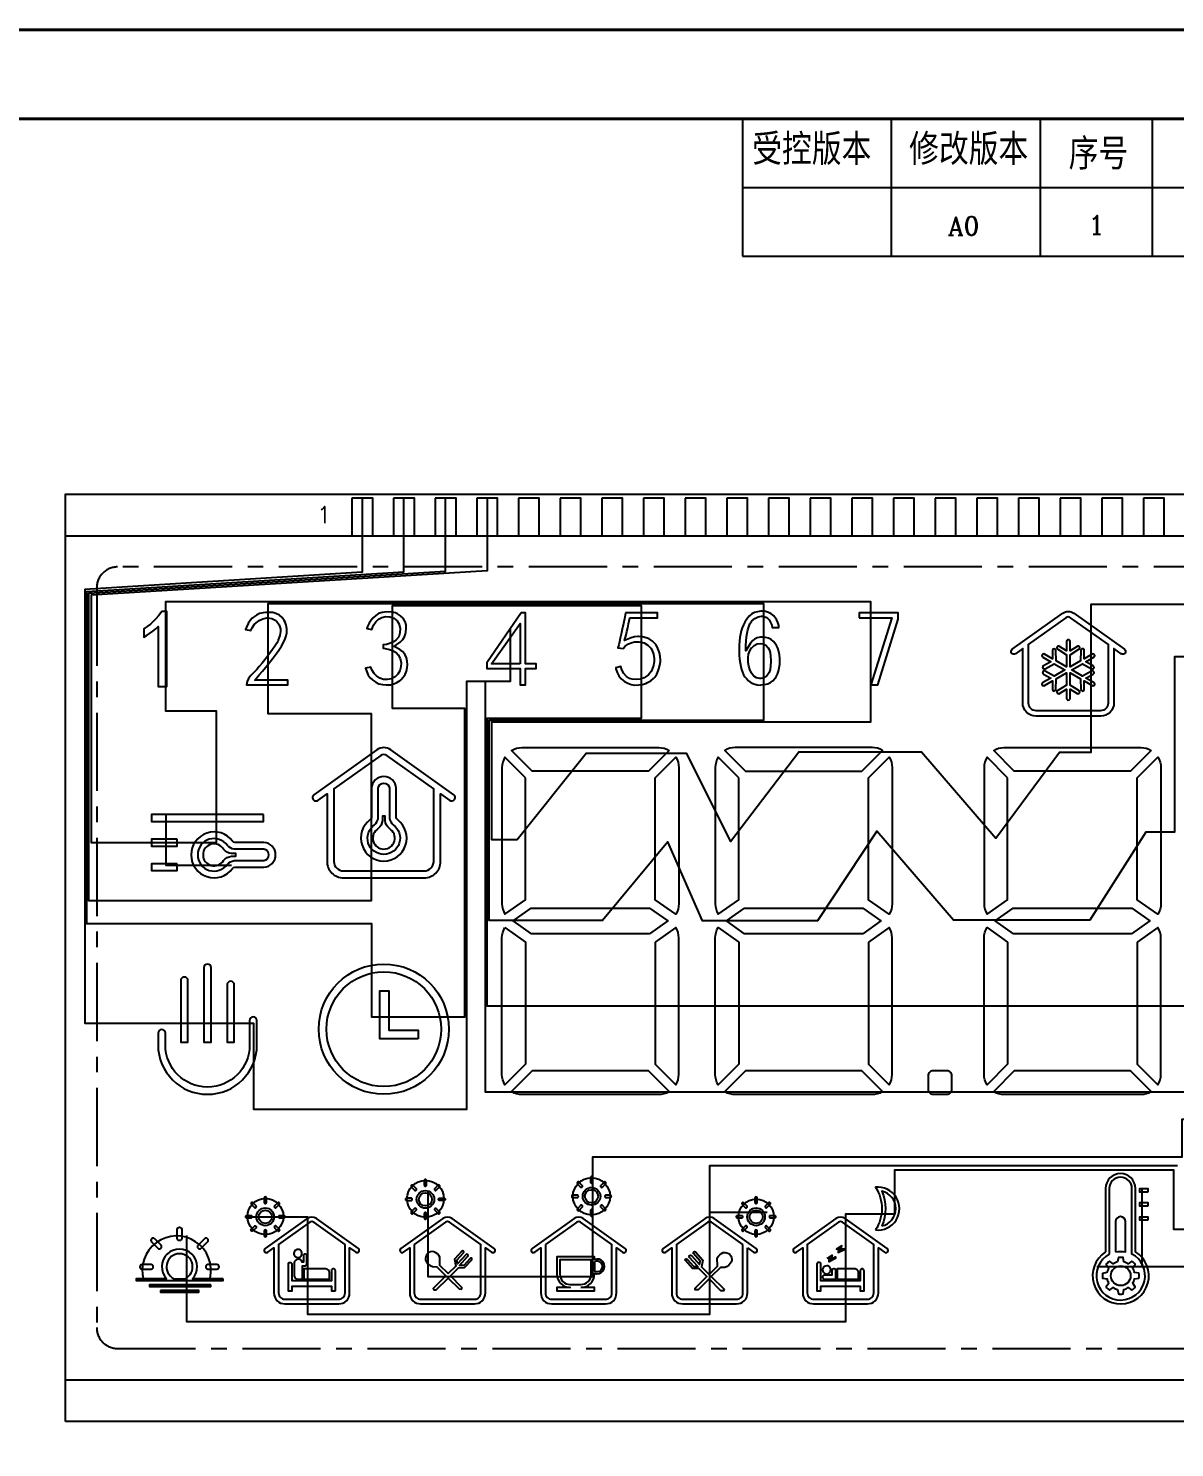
# Model space of a CAD drawing. Header units: millimetres. Extents: x 50 to 800, y 302 to 428.
# Drawn here: x 518.9 to 573.9, y 360 to 428.1 of the extents above; entities that cross this region are included whole.
import ezdxf
from ezdxf.enums import TextEntityAlignment as Align

# ---------------------------------------------------------------- set-up
doc = ezdxf.new("R2010")
doc.units = ezdxf.units.MM
doc.header["$LTSCALE"] = 3
doc.linetypes.add('CENTER', pattern=[2, 1.25, -0.25, 0.25, -0.25])
for name, color, linetype in [('1', 4, 'CONTINUOUS'), ('com', 1, 'CONTINUOUS'), ('DWG', 7, 'CONTINUOUS'), ('title', 7, 'CONTINUOUS')]:
    doc.layers.add(name, color=color, linetype=linetype)
doc.styles.add('ROMANC', font='romanc')
doc.styles.add('ROMANS', font='romans.shx')
doc.styles.add('title', font='arial.ttf', dxfattribs={"width": 0.8, "height": 5})

# ---------------------------------------------------------------- blocks, each defined once
blk = doc.blocks.new('SIGN-C')
at = {"layer": '1', "color": 4, "const_width": 0.238}
blk.add_lwpolyline([(0, 0), (0, 210), (297, 210), (297, 0)], close=True, dxfattribs=at)
at = {"layer": 'title'}
for p, q in [((203.24, 202.86), (203.24, 197.36)), ((215.18, 202.86), (215.18, 197.36)), ((227.11, 202.86), (227.11, 197.36)), ((236.09, 202.86), (236.09, 197.36)), ((203.24, 197.36), (203.24, 191.86)), ((203.24, 197.36), (289.86, 197.36)), ((215.18, 197.36), (215.18, 191.86)), ((227.11, 197.36), (227.11, 191.86)), ((236.09, 197.36), (236.09, 191.86)), ((203.24, 191.86), (289.86, 191.86))]:
    blk.add_line(p, q, dxfattribs=at)
at = {"layer": 'title', "const_width": 0.238}
blk.add_lwpolyline([(7.14, 7.14), (7.14, 202.86), (289.86, 202.86), (289.86, 7.14)], close=True, dxfattribs=at)
at = {"layer": 'title', "style": 'title', "width": 0.8}
for s, p in [('受控版本', (204.03, 199.42)), ('修改版本', (216.61, 199.42)), ('序号', (229.4, 199.05))]:
    blk.add_text(s, height=2.188, dxfattribs=at).set_placement(p)
at = {"layer": 'title', "style": 'ROMANC'}
for s, height, p in [('A0', 1.477, (219.71, 193.55)), ('1', 1.48, (230.99, 193.64))]:
    blk.add_text(s, height=height, dxfattribs=at).set_placement(p)
blk = doc.blocks.new('SPC')
at = {"layer": 'DWG'}
for points in [[(4.579, 38.797), (4.467, 38.653), (4.345, 38.516), (4.215, 38.384), (4.076, 38.258), (3.927, 38.138), (3.769, 38.025), (3.769, 37.628), (3.879, 37.696), (4.043, 37.806), (4.196, 37.92), (4.333, 38.033), (4.458, 38.15), (4.458, 35.266), (4.875, 35.266), (4.875, 38.861), (4.624, 38.861)], [(9.953, 38.813), (9.789, 38.822), (9.598, 38.812), (9.494, 38.801), (9.322, 38.76), (9.169, 38.692), (9.03, 38.597), (8.972, 38.543), (8.869, 38.425), (8.775, 38.281), (8.689, 38.111), (8.644, 37.995), (8.903, 37.954), (8.963, 38.086), (9.076, 38.247), (9.214, 38.372), (9.295, 38.427), (9.473, 38.513), (9.665, 38.552), (9.71, 38.557), (9.91, 38.53), (10.093, 38.437), (10.141, 38.389), (10.26, 38.229), (10.329, 38.037), (10.329, 37.895), (10.295, 37.705), (10.22, 37.499), (10.208, 37.468), (10.141, 37.339), (10.054, 37.193), (9.946, 37.033), (9.817, 36.857), (9.668, 36.665), (9.579, 36.551), (9.439, 36.377), (9.308, 36.222), (9.187, 36.083), (9.075, 35.964), (8.973, 35.866), (8.899, 35.79), (8.794, 35.648), (8.73, 35.501), (8.7, 35.343), (8.7, 35.336), (10.671, 35.336), (10.671, 35.573), (9.085, 35.573), (9.296, 35.816), (9.455, 36.002), (9.602, 36.178), (9.738, 36.343), (9.861, 36.497), (9.974, 36.64), (10.075, 36.771), (10.164, 36.892), (10.241, 37.002), (10.306, 37.101), (10.373, 37.204), (10.472, 37.382), (10.549, 37.548), (10.6, 37.702), (10.629, 37.844), (10.629, 38.028), (10.603, 38.2), (10.552, 38.351), (10.506, 38.426), (10.399, 38.57), (10.279, 38.679), (10.278, 38.68), (10.108, 38.761)], [(16.208, 38.542), (16.091, 38.662), (15.948, 38.757), (15.851, 38.793), (15.686, 38.83), (15.509, 38.844), (15.318, 38.834), (15.199, 38.814), (15.033, 38.759), (14.896, 38.677), (14.777, 38.563), (14.683, 38.449), (14.589, 38.303), (14.505, 38.14), (14.466, 38.039), (14.702, 37.999), (14.794, 38.202), (14.905, 38.367), (15.034, 38.493), (15.182, 38.571), (15.372, 38.619), (15.569, 38.614), (15.763, 38.547), (15.922, 38.42), (16.026, 38.253), (16.069, 38.053), (16.06, 37.839), (15.998, 37.652), (15.882, 37.496), (15.774, 37.415), (15.61, 37.335), (15.417, 37.279), (15.255, 37.255), (15.255, 37.103), (15.353, 37.085), (15.558, 37.036), (15.731, 36.972), (15.876, 36.889), (15.977, 36.78), (16.069, 36.606), (16.112, 36.402), (16.106, 36.211), (16.052, 36.021), (15.95, 35.853), (15.83, 35.722), (15.657, 35.627), (15.46, 35.595), (15.276, 35.602), (15.087, 35.665), (14.931, 35.78), (14.822, 35.894), (14.715, 36.059), (14.662, 36.193), (14.413, 36.151), (14.413, 36.15), (14.468, 35.969), (14.541, 35.813), (14.635, 35.681), (14.752, 35.571), (14.759, 35.565), (14.902, 35.464), (15.053, 35.395), (15.217, 35.352), (15.4, 35.337), (15.424, 35.336), (15.598, 35.346), (15.76, 35.385), (15.915, 35.454), (16.063, 35.554), (16.096, 35.581), (16.214, 35.706), (16.305, 35.844), (16.37, 36.001), (16.412, 36.176), (16.419, 36.297), (16.411, 36.481), (16.375, 36.642), (16.315, 36.78), (16.295, 36.808), (16.181, 36.938), (16.046, 37.042), (15.782, 37.183), (15.917, 37.273), (16.073, 37.394), (16.192, 37.521), (16.277, 37.653), (16.329, 37.795), (16.346, 37.87), (16.363, 38.048), (16.352, 38.217), (16.31, 38.378), (16.301, 38.397)], [(33.25, 38.61), (33.421, 38.634), (33.485, 38.632), (33.665, 38.574), (33.794, 38.441), (33.84, 38.374), (33.912, 38.206), (33.927, 38.088), (34.253, 38.088), (34.245, 38.187), (34.203, 38.336), (34.137, 38.475), (34.044, 38.606), (34.001, 38.652), (33.881, 38.75), (33.751, 38.818), (33.607, 38.86), (33.444, 38.874), (33.386, 38.873), (33.229, 38.852), (33.088, 38.809), (32.959, 38.743), (32.843, 38.654), (32.739, 38.542), (32.644, 38.402), (32.615, 38.351), (32.55, 38.221), (32.494, 38.084), (32.447, 37.937), (32.409, 37.78), (32.379, 37.612), (32.357, 37.436), (32.344, 37.249), (32.34, 37.051), (32.34, 36.98), (32.347, 36.768), (32.362, 36.572), (32.386, 36.392), (32.417, 36.227), (32.457, 36.078), (32.504, 35.945), (32.559, 35.829), (32.621, 35.727), (32.689, 35.64), (32.8, 35.529), (32.922, 35.445), (33.056, 35.385), (33.202, 35.348), (33.363, 35.335), (33.389, 35.337), (33.565, 35.352), (33.717, 35.391), (33.85, 35.453), (33.965, 35.537), (34.064, 35.646), (34.119, 35.728), (34.184, 35.857), (34.235, 36.001), (34.271, 36.16), (34.293, 36.336), (34.3, 36.528), (34.299, 36.603), (34.284, 36.786), (34.253, 36.95), (34.205, 37.097), (34.143, 37.23), (34.064, 37.346), (34, 37.417), (33.883, 37.512), (33.753, 37.579), (33.607, 37.62), (33.444, 37.634), (33.371, 37.631), (33.216, 37.6), (33.084, 37.539), (32.993, 37.466), (32.892, 37.348), (32.663, 36.977), (32.663, 37.229), (32.675, 37.446), (32.694, 37.644), (32.722, 37.823), (32.758, 37.988), (32.805, 38.133), (32.859, 38.263), (32.96, 38.41), (33.095, 38.534)], [(21.885, 38.792), (20.227, 36.394), (20.227, 36.13), (21.836, 36.13), (21.836, 35.336), (22.093, 35.336), (22.093, 36.13), (22.594, 36.13), (22.594, 36.347), (22.093, 36.347), (22.093, 38.792)], [(21.836, 36.347), (20.462, 36.347), (21.836, 38.285)], [(26.894, 38.791), (26.85, 38.587), (26.785, 38.287), (26.728, 38.019), (26.677, 37.782), (26.633, 37.579), (26.594, 37.408), (26.563, 37.27), (26.538, 37.162), (26.527, 37.122), (26.768, 37.095), (26.866, 37.203), (27.029, 37.314), (27.215, 37.38), (27.323, 37.402), (27.524, 37.413), (27.71, 37.38), (27.788, 37.352), (27.957, 37.253), (28.104, 37.104), (28.164, 36.998), (28.231, 36.815), (28.263, 36.607), (28.258, 36.472), (28.23, 36.277), (28.175, 36.096), (28.115, 35.984), (27.992, 35.829), (27.836, 35.709), (27.784, 35.68), (27.614, 35.617), (27.417, 35.595), (27.2, 35.615), (27.074, 35.654), (26.932, 35.746), (26.813, 35.887), (26.717, 36.068), (26.667, 36.225), (26.419, 36.156), (26.43, 36.111), (26.492, 35.928), (26.57, 35.775), (26.664, 35.65), (26.776, 35.55), (26.839, 35.504), (26.996, 35.417), (27.156, 35.362), (27.322, 35.335), (27.333, 35.335), (27.525, 35.337), (27.695, 35.362), (27.856, 35.415), (27.945, 35.452), (28.096, 35.538), (28.23, 35.652), (28.293, 35.714), (28.388, 35.852), (28.462, 36.022), (28.493, 36.112), (28.537, 36.288), (28.563, 36.462), (28.561, 36.522), (28.55, 36.706), (28.522, 36.88), (28.509, 36.92), (28.443, 37.087), (28.365, 37.256), (28.302, 37.334), (28.178, 37.446), (28.018, 37.543), (27.872, 37.595), (27.698, 37.639), (27.522, 37.661), (27.487, 37.661), (27.323, 37.641), (27.152, 37.595), (26.834, 37.467), (26.913, 37.736), (26.955, 37.897), (26.997, 38.076), (27.039, 38.277), (27.094, 38.552), (28.417, 38.552), (28.417, 38.791)], [(38.112, 38.557), (39.673, 38.557), (38.662, 35.336), (39.001, 35.336), (39.971, 38.498), (39.971, 38.798), (38.112, 38.798)], [(33.826, 36.899), (33.856, 36.725), (33.866, 36.528), (33.866, 36.471), (33.853, 36.259), (33.825, 36.082), (33.78, 35.94), (33.719, 35.834), (33.669, 35.776), (33.534, 35.677), (33.384, 35.644), (33.339, 35.646), (33.179, 35.681), (33.047, 35.765), (32.943, 35.897), (32.915, 35.941), (32.854, 36.076), (32.809, 36.232), (32.782, 36.41), (32.774, 36.611), (32.775, 36.648), (32.797, 36.82), (32.854, 36.976), (32.943, 37.116), (32.949, 37.125), (33.063, 37.236), (33.207, 37.303), (33.384, 37.325), (33.489, 37.313), (33.63, 37.245), (33.74, 37.116), (33.777, 37.044)], [(9.515, 29.122), (4.126, 29.122), (4.126, 28.79), (9.515, 28.79)], [(5.369, 27.942), (4.126, 27.942), (4.126, 27.609), (5.369, 27.609)], [(5.369, 26.761), (4.126, 26.761), (4.126, 26.429), (5.369, 26.429)], [(28.036, 23.398), (22.369, 23.398), (21.493, 24.014), (22.361, 24.624), (28.044, 24.624), (28.912, 24.014)], [(38.275, 23.398), (32.608, 23.398), (31.732, 24.014), (32.6, 24.624), (38.283, 24.624), (39.151, 24.014)], [(51.179, 23.398), (45.513, 23.398), (44.637, 24.014), (45.504, 24.624), (51.188, 24.624), (52.056, 24.014)], [(16.933, 18.351), (15.087, 18.351), (15.087, 20.664), (15.524, 20.664), (15.524, 18.765), (16.933, 18.765)], [(51.971, 11.002), (51.572, 11.002), (51.572, 11.173), (51.971, 11.173)], [(51.971, 10.325), (51.572, 10.325), (51.572, 10.496), (51.971, 10.496)], [(51.971, 9.648), (51.572, 9.648), (51.572, 9.819), (51.971, 9.819)], [(37.313, 8.265), (37.19, 8.204), (37.272, 8.419), (37.02, 8.267), (37.186, 8.338), (37.105, 8.183), (37.105, 8.106), (37.426, 8.265)], [(36.572, 7.817), (36.816, 7.973), (36.745, 7.758), (36.849, 7.81), (36.977, 7.895), (36.977, 7.817), (36.658, 7.658), (36.658, 7.738), (36.716, 7.858)], [(6.982, 6.552), (4.029, 6.552), (4.029, 6.476), (6.982, 6.476)], [(4.561, 6.278), (4.561, 6.202), (6.397, 6.202), (6.397, 6.278)]]:
    blk.add_lwpolyline(points, close=True, dxfattribs=at)
for points in [[(50.688, 36.831), (50.337, 37.081), (50.337, 34.476, -0.414214), (49.707, 33.846), (46.587, 33.846, -0.414214), (45.956, 34.476), (45.956, 37.081), (45.606, 36.831, -1), (45.451, 37.049), (47.88, 38.781, -0.320007), (48.413, 38.781), (50.843, 37.049, -1)], [(50.07, 34.476), (50.07, 37.271), (48.258, 38.564, 0.320007), (48.035, 38.564), (46.223, 37.271), (46.223, 34.476, 0.414214), (46.587, 34.113), (49.707, 34.113, 0.414214)], [(49.37, 35.449), (48.987, 35.67), (49.338, 35.863, 1), (49.259, 36.007), (48.821, 35.766), (48.311, 36.06), (48.821, 36.355), (49.259, 36.114, 1), (49.338, 36.258), (48.987, 36.451), (49.37, 36.672, 1.030478), (49.288, 36.814), (48.905, 36.593), (48.913, 36.992, 1.021645), (48.749, 36.995), (48.739, 36.497), (48.229, 36.202), (48.229, 36.791), (48.656, 37.051, 1), (48.571, 37.191), (48.229, 36.983), (48.229, 37.426, 1.030478), (48.065, 37.426), (48.065, 36.983), (47.722, 37.191, 1), (47.637, 37.051), (48.065, 36.791), (48.065, 36.202), (47.555, 36.497), (47.544, 36.997, 1), (47.38, 36.993), (47.388, 36.593), (47.005, 36.814, 1.030478), (46.923, 36.672), (47.306, 36.451), (46.955, 36.258, 1), (47.034, 36.114), (47.473, 36.355), (47.982, 36.06), (47.473, 35.766), (47.034, 36.007, 1), (46.955, 35.863), (47.306, 35.67), (46.923, 35.449, 1.030478), (47.005, 35.306), (47.388, 35.528), (47.38, 35.127, 1), (47.544, 35.124), (47.555, 35.624), (48.065, 35.918), (48.065, 35.329), (47.637, 35.07, 1), (47.722, 34.93), (48.065, 35.137), (48.065, 34.695, 1.030478), (48.229, 34.695), (48.229, 35.137), (48.571, 34.93, 1.003444), (48.656, 35.07), (48.229, 35.329), (48.229, 35.918), (48.739, 35.624), (48.749, 35.124, 1), (48.913, 35.127), (48.905, 35.528), (49.288, 35.306, 1.030478)], [(14.953, 32.228), (11.928, 30.071, 1), (12.122, 29.8), (12.557, 30.111), (12.557, 26.869, 0.414214), (13.343, 26.084), (17.226, 26.084, 0.414214), (18.012, 26.869), (18.012, 30.111), (18.447, 29.8, 1), (18.641, 30.071), (15.616, 32.228, 0.320007)], [(28.984, 32.198), (27.995, 31.202), (22.411, 31.202), (21.421, 32.198, -0.136063), (21.913, 32.334), (28.492, 32.334, -0.136063)], [(38.732, 32.334), (32.152, 32.334, 0.136063), (31.66, 32.198), (32.65, 31.202), (38.234, 31.202), (39.223, 32.198, 0.136063)], [(52.128, 32.198), (51.138, 31.202), (45.554, 31.202), (44.565, 32.198, -0.136063), (45.056, 32.334), (51.636, 32.334, -0.136063)], [(15.146, 31.957), (12.89, 30.348), (12.89, 26.869, 0.414214), (13.343, 26.417), (17.226, 26.417, 0.414214), (17.679, 26.869), (17.679, 30.348), (15.423, 31.957, 0.320007)], [(22.09, 30.885), (21.1, 31.88, 0.139094), (20.958, 31.379), (20.958, 24.833, 0.139094), (21.1, 24.331), (22.09, 25.027)], [(28.315, 30.885), (29.305, 31.88, -0.139094), (29.447, 31.379), (29.447, 24.833, -0.139094), (29.305, 24.331), (28.315, 25.027)], [(32.329, 30.885), (31.339, 31.88, 0.139094), (31.197, 31.379), (31.197, 24.833, 0.139094), (31.339, 24.331), (32.329, 25.027)], [(38.554, 30.885), (39.544, 31.88, -0.139094), (39.686, 31.379), (39.686, 24.833, -0.139094), (39.544, 24.331), (38.554, 25.027)], [(45.233, 30.885), (44.244, 31.88, 0.139094), (44.102, 31.379), (44.102, 24.833, 0.139094), (44.244, 24.331), (45.233, 25.027)], [(51.459, 30.885), (52.448, 31.88, -0.139094), (52.591, 31.379), (52.591, 24.833, -0.139094), (52.448, 24.331), (51.459, 25.027)], [(15.882, 30.378, 0.948577), (14.687, 30.378), (14.687, 28.981, -0.214015), (14.632, 28.876, 3.04756), (15.937, 28.876, -0.214015), (15.882, 28.981)], [(15.561, 28.951, 0.202499), (15.736, 28.626, -3.143835), (14.833, 28.626, 0.202499), (15.008, 28.951), (15.008, 30.378, -0.888352), (15.561, 30.378)], [(15.217, 28.831, -0.204472), (15.013, 28.444, 3.624789), (15.556, 28.444, -0.204472), (15.352, 28.831), (15.35, 29.038), (15.219, 29.038)], [(8.022, 26.533, -0.214015), (8.127, 26.588), (9.524, 26.588, 0.948577), (9.524, 27.783), (8.127, 27.783, -0.214015), (8.022, 27.838, 3.04756)], [(7.773, 27.637, 3.143835), (7.773, 26.734, -0.202499), (8.097, 26.908), (9.524, 26.908, 0.888352), (9.524, 27.462), (8.097, 27.462, -0.202499)], [(7.977, 27.118), (8.184, 27.119), (8.184, 27.251), (7.977, 27.253, -0.204472), (7.59, 27.457, 3.624789), (7.59, 26.913, -0.204472)], [(21.1, 23.697), (22.09, 23.001), (22.09, 17.144), (21.1, 16.148, -0.139094), (20.958, 16.649), (20.958, 23.196, -0.139094)], [(28.315, 23.001), (28.315, 17.144), (29.305, 16.148, 0.139094), (29.447, 16.649), (29.447, 23.196, 0.139094), (29.305, 23.697)], [(32.329, 23.001), (32.329, 17.144), (31.339, 16.148, -0.139094), (31.197, 16.649), (31.197, 23.196, -0.139094), (31.339, 23.697)], [(38.554, 23.001), (38.554, 17.144), (39.544, 16.148, 0.139094), (39.686, 16.649), (39.686, 23.196, 0.139094), (39.544, 23.697)], [(45.233, 23.001), (45.233, 17.144), (44.244, 16.148, -0.139094), (44.102, 16.649), (44.102, 23.196, -0.139094), (44.244, 23.697)], [(51.459, 23.001), (51.459, 17.144), (52.448, 16.148, 0.139094), (52.591, 16.649), (52.591, 23.196, 0.139094), (52.448, 23.697)], [(6.646, 21.77), (6.646, 18.19), (6.995, 18.19), (6.995, 21.77, 1)], [(5.533, 21.148), (5.533, 18.19), (5.882, 18.19), (5.882, 21.148, 1)], [(7.758, 20.943), (7.758, 18.19), (8.108, 18.19), (8.108, 20.943, 1)], [(4.447, 18.632), (4.447, 18.067, 1), (9.193, 18.067), (9.193, 19.234, 1), (8.844, 19.234), (8.844, 18.067, -1), (4.797, 18.067), (4.797, 18.632, 1)], [(27.995, 16.826), (22.411, 16.826), (21.421, 15.831, 0.136063), (21.913, 15.695), (28.492, 15.695, 0.136063), (28.984, 15.831)], [(38.234, 16.826), (32.65, 16.826), (31.66, 15.831, 0.136063), (32.152, 15.695), (38.732, 15.695, 0.136063), (39.223, 15.831)], [(42.317, 16.827), (41.657, 16.827, 0.414214), (41.421, 16.591), (41.421, 15.93, 0.414214), (41.657, 15.695), (42.317, 15.695, 0.414214), (42.553, 15.93), (42.553, 16.591, 0.414214)], [(51.138, 16.826), (45.554, 16.826), (44.565, 15.831, 0.136063), (45.056, 15.695), (51.636, 15.695, 0.136063), (52.128, 15.831)], [(17.278, 11.607, 0.414214), (17.226, 11.555), (17.226, 11.336, 0.414214), (17.278, 11.285), (17.284, 11.285, 0.414214), (17.335, 11.336), (17.335, 11.555, 0.414214), (17.284, 11.607)], [(25.202, 11.703), (25.202, 11.484, 0.414214), (25.254, 11.433), (25.26, 11.433, 0.414214), (25.311, 11.484), (25.311, 11.703, 0.414214), (25.26, 11.755), (25.254, 11.755, 0.414214)], [(49.937, 8.13, 3.486322), (51.37, 8.142), (51.37, 11.173, 1), (49.937, 11.173)], [(50.109, 8.019, 4.039611), (51.199, 8.029), (51.199, 11.173, 1), (50.109, 11.173)], [(16.605, 11.252), (16.759, 11.098, 0.414214), (16.832, 11.098), (16.836, 11.102, 0.414214), (16.836, 11.175), (16.682, 11.329, 0.414214), (16.609, 11.329), (16.605, 11.325, 0.414214)], [(17.88, 11.329), (17.726, 11.175, 0.414214), (17.726, 11.102), (17.73, 11.098, 0.414214), (17.803, 11.098), (17.957, 11.252, 0.414214), (17.957, 11.325), (17.953, 11.329, 0.414214)], [(24.58, 11.4), (24.735, 11.246, 0.414214), (24.808, 11.246), (24.812, 11.25, 0.414214), (24.812, 11.323), (24.658, 11.477, 0.414214), (24.585, 11.477), (24.58, 11.473, 0.414214)], [(25.856, 11.477), (25.701, 11.323, 0.414214), (25.701, 11.25), (25.705, 11.246, 0.414214), (25.778, 11.246), (25.933, 11.4, 0.414214), (25.933, 11.473), (25.929, 11.477, 0.414214)], [(38.891, 9.187, 1.124329), (38.891, 11.233, -0.295495)], [(39.195, 9.377, 0.803235), (39.195, 11.042, -0.211105)], [(8.92, 10.416), (9.074, 10.261, 0.414214), (9.148, 10.261), (9.152, 10.265, 0.414214), (9.152, 10.338), (8.997, 10.493, 0.414214), (8.924, 10.493), (8.92, 10.489, 0.414214)], [(9.542, 10.718), (9.542, 10.5, 0.414214), (9.593, 10.448), (9.599, 10.448, 0.414214), (9.651, 10.5), (9.651, 10.718, 0.414214), (9.599, 10.77), (9.593, 10.77, 0.414214)], [(10.195, 10.493), (10.041, 10.338, 0.414214), (10.041, 10.265), (10.045, 10.261, 0.414214), (10.118, 10.261), (10.272, 10.416, 0.414214), (10.272, 10.489), (10.268, 10.493, 0.414214)], [(16.379, 10.599), (16.598, 10.599, 0.414214), (16.649, 10.65), (16.649, 10.656, 0.414214), (16.598, 10.708), (16.379, 10.708, 0.414214), (16.327, 10.656), (16.327, 10.65, 0.414214)], [(16.682, 9.977), (16.836, 10.132, 0.414214), (16.836, 10.205), (16.832, 10.209, 0.414214), (16.759, 10.209), (16.605, 10.054, 0.414214), (16.605, 9.981), (16.609, 9.977, 0.414214)], [(17.957, 10.054), (17.803, 10.209, 0.414214), (17.73, 10.209), (17.726, 10.205, 0.414214), (17.726, 10.132), (17.88, 9.977, 0.414214), (17.953, 9.977), (17.957, 9.981, 0.414214)], [(18.183, 10.599), (17.964, 10.599, -0.414214), (17.912, 10.65), (17.912, 10.656, -0.414214), (17.964, 10.708), (18.183, 10.708, -0.414214), (18.235, 10.656), (18.235, 10.65, -0.414214)], [(24.355, 10.747), (24.574, 10.747, 0.414214), (24.625, 10.798), (24.625, 10.804, 0.414214), (24.574, 10.856), (24.355, 10.856, 0.414214), (24.303, 10.804), (24.303, 10.798, 0.414214)], [(24.658, 10.125), (24.812, 10.279, 0.414214), (24.812, 10.353), (24.808, 10.357, 0.414214), (24.735, 10.357), (24.58, 10.202, 0.414214), (24.58, 10.129), (24.585, 10.125, 0.414214)], [(25.933, 10.202), (25.778, 10.357, 0.414214), (25.705, 10.357), (25.701, 10.353, 0.414214), (25.701, 10.279), (25.856, 10.125, 0.414214), (25.929, 10.125), (25.933, 10.129, 0.414214)], [(26.159, 10.856), (25.94, 10.856, 0.414214), (25.888, 10.804), (25.888, 10.798, 0.414214), (25.94, 10.747), (26.159, 10.747, 0.414214), (26.21, 10.798), (26.21, 10.804, 0.414214)], [(32.481, 10.416), (32.636, 10.261, 0.414214), (32.709, 10.261), (32.713, 10.265, 0.414214), (32.713, 10.338), (32.559, 10.493, 0.414214), (32.486, 10.493), (32.481, 10.489, 0.414214)], [(33.103, 10.718), (33.103, 10.5, 0.414214), (33.155, 10.448), (33.161, 10.448, 0.414214), (33.212, 10.5), (33.212, 10.718, 0.414214), (33.161, 10.77), (33.155, 10.77, 0.414214)], [(33.757, 10.493), (33.602, 10.338, 0.414214), (33.602, 10.265), (33.606, 10.261, 0.414214), (33.679, 10.261), (33.834, 10.416, 0.414214), (33.834, 10.489), (33.83, 10.493, 0.414214)], [(8.694, 9.762), (8.913, 9.762, 0.414214), (8.965, 9.814), (8.965, 9.819, 0.414214), (8.913, 9.871), (8.694, 9.871, 0.414214), (8.643, 9.819), (8.643, 9.814, 0.414214)], [(12.048, 9.735, 0.320007), (11.606, 9.735), (9.589, 8.297, 1), (9.718, 8.116), (10.009, 8.324), (10.009, 6.162, 0.414214), (10.532, 5.639), (13.121, 5.639, 0.414214), (13.645, 6.162), (13.645, 8.324), (13.935, 8.116, 1), (14.064, 8.297)], [(10.498, 9.871), (10.279, 9.871, 0.414214), (10.228, 9.819), (10.228, 9.814, 0.414214), (10.279, 9.762), (10.498, 9.762, 0.414214), (10.55, 9.814), (10.55, 9.819, 0.414214)], [(13.423, 8.482), (11.919, 9.554, 0.320007), (11.735, 9.554), (10.231, 8.482), (10.231, 6.162, 0.414214), (10.532, 5.861), (13.121, 5.861, 0.414214), (13.423, 6.162)], [(16.107, 8.297, 1), (16.236, 8.116), (16.527, 8.324), (16.527, 6.162, 0.414214), (17.05, 5.639), (19.639, 5.639, 0.414214), (20.163, 6.162), (20.163, 8.324), (20.453, 8.116, 1), (20.582, 8.297), (18.566, 9.735, 0.320007), (18.124, 9.735)], [(16.748, 8.482), (16.748, 6.162, 0.414214), (17.05, 5.861), (19.639, 5.861, 0.414214), (19.941, 6.162), (19.941, 8.482), (18.437, 9.554, 0.320007), (18.252, 9.554)], [(17.335, 9.751), (17.335, 9.97, 0.414214), (17.284, 10.022), (17.278, 10.022, 0.414214), (17.226, 9.97), (17.226, 9.751, 0.414214), (17.278, 9.7), (17.284, 9.7, 0.414214)], [(22.402, 8.297, 1), (22.531, 8.116), (22.821, 8.324), (22.821, 6.162, 0.414214), (23.345, 5.639), (25.934, 5.639, 0.414214), (26.457, 6.162), (26.457, 8.324), (26.748, 8.116, 1), (26.877, 8.297), (24.86, 9.735, 0.320007), (24.418, 9.735)], [(23.043, 8.482), (23.043, 6.162, 0.414214), (23.345, 5.861), (25.934, 5.861, 0.414214), (26.236, 6.162), (26.236, 8.482), (24.732, 9.554, 0.320007), (24.547, 9.554)], [(25.311, 9.899), (25.311, 10.118, 0.414214), (25.26, 10.17), (25.254, 10.17, 0.414214), (25.202, 10.118), (25.202, 9.899, 0.414214), (25.254, 9.848), (25.26, 9.848, 0.414214)], [(32.745, 8.324), (33.036, 8.116, 1), (33.164, 8.297), (31.148, 9.735, 0.320007), (30.706, 9.735), (28.69, 8.297, 1), (28.818, 8.116), (29.109, 8.324), (29.109, 6.162, 0.414214), (29.633, 5.639), (32.222, 5.639, 0.414214), (32.745, 6.162)], [(32.523, 8.482), (31.019, 9.554, 0.320007), (30.835, 9.554), (29.331, 8.482), (29.331, 6.162, 0.414214), (29.633, 5.861), (32.222, 5.861, 0.414214), (32.523, 6.162)], [(32.526, 9.814), (32.526, 9.819, 0.414214), (32.475, 9.871), (32.256, 9.871, 0.414214), (32.204, 9.819), (32.204, 9.814, 0.414214), (32.256, 9.762), (32.475, 9.762, 0.414214)], [(34.06, 9.871), (33.841, 9.871, 0.414214), (33.789, 9.819), (33.789, 9.814, 0.414214), (33.841, 9.762), (34.06, 9.762, 0.414214), (34.111, 9.814), (34.111, 9.819, 0.414214)], [(39.029, 6.162), (39.029, 8.324), (39.32, 8.116, 1), (39.449, 8.297), (37.432, 9.735, 0.320007), (36.99, 9.735), (34.974, 8.297, 1), (35.103, 8.116), (35.393, 8.324), (35.393, 6.162, 0.414214), (35.917, 5.639), (38.506, 5.639, 0.414214)], [(38.807, 6.162), (38.807, 8.482), (37.303, 9.554, 0.320007), (37.119, 9.554), (35.615, 8.482), (35.615, 6.162, 0.414214), (35.917, 5.861), (38.506, 5.861, 0.414214)], [(50.414, 8.132, -0.103239), (50.892, 8.136), (50.892, 9.585, 1), (50.414, 9.585)], [(5.585, 9.212), (5.585, 8.783, -0.414214), (5.479, 8.677), (5.474, 8.677, -0.414214), (5.368, 8.783), (5.368, 9.212, -0.414214), (5.474, 9.318), (5.479, 9.318, -0.414214)], [(9.148, 9.372), (9.152, 9.368, -0.414214), (9.152, 9.295), (8.997, 9.14, -0.414214), (8.924, 9.14), (8.92, 9.144, -0.414214), (8.92, 9.217), (9.074, 9.372, -0.414214)], [(9.651, 8.914), (9.651, 9.133, 0.414214), (9.599, 9.185), (9.593, 9.185, 0.414214), (9.542, 9.133), (9.542, 8.914, 0.414214), (9.593, 8.863), (9.599, 8.863, 0.414214)], [(10.195, 9.14, 0.414214), (10.268, 9.14), (10.272, 9.144, 0.414214), (10.272, 9.217), (10.118, 9.372, 0.414214), (10.045, 9.372), (10.041, 9.368, 0.414214), (10.041, 9.295)], [(32.709, 9.372, 0.414214), (32.636, 9.372), (32.481, 9.217, 0.414214), (32.481, 9.144), (32.486, 9.14, 0.414214), (32.559, 9.14), (32.713, 9.295, 0.414214), (32.713, 9.368)], [(33.212, 8.914), (33.212, 9.133, 0.414214), (33.161, 9.185), (33.155, 9.185, 0.414214), (33.103, 9.133), (33.103, 8.914, 0.414214), (33.155, 8.863), (33.161, 8.863, 0.414214)], [(33.757, 9.14, 0.414214), (33.83, 9.14), (33.834, 9.144, 0.414214), (33.834, 9.217), (33.679, 9.372, 0.414214), (33.606, 9.372), (33.602, 9.368, 0.414214), (33.602, 9.295)], [(7.572, 6.842), (6.512, 6.842), (6.097, 6.842, 2.293002), (4.856, 6.843), (3.389, 6.843), (3.389, 6.767), (7.572, 6.767)], [(4.585, 8.306), (4.588, 8.309, 0.414214), (4.588, 8.46), (4.285, 8.763, 0.414214), (4.135, 8.763), (4.132, 8.76, 0.414214), (4.132, 8.61), (4.435, 8.306, 0.414214)], [(6.668, 8.763), (6.365, 8.46, 0.414214), (6.365, 8.309), (6.368, 8.306, 0.414214), (6.518, 8.306), (6.822, 8.61, 0.414214), (6.822, 8.76), (6.819, 8.763, 0.414214)], [(11.098, 7.878, 0.179869), (11.24, 7.873, 0.200639), (11.335, 7.962, 0.168253), (11.356, 8.06, 0.249248), (11.285, 8.215, 0.08665), (11.231, 8.244, 0.1917), (11.085, 8.234, 0.191737), (10.997, 8.156, 0.101433), (10.967, 8.076, 0.166511), (10.981, 7.976, 0.169519)], [(19.035, 6.349), (19.038, 6.431), (18.48, 6.985), (18.868, 7.37), (19.166, 7.377), (19.506, 7.754, 1), (19.432, 7.821), (19.126, 7.482), (18.919, 7.477), (19.31, 7.912, 1), (19.215, 7.997), (18.824, 7.562), (18.797, 7.736), (19.115, 8.09, 1), (19.025, 8.171), (18.676, 7.783), (18.735, 7.452), (18.372, 7.092), (17.973, 7.488), (17.979, 7.88, 0.169507), (17.691, 8.14, 0.538848), (17.288, 7.731, 0.215452), (17.614, 7.426), (17.822, 7.424), (18.265, 6.985), (17.653, 6.379), (17.678, 6.309), (17.801, 6.313), (18.372, 6.878), (18.902, 6.353)], [(3.683, 7.31), (4.112, 7.31, 0.414214), (4.218, 7.416), (4.218, 7.42, 0.414214), (4.112, 7.527), (3.683, 7.527, 0.414214), (3.577, 7.42), (3.577, 7.416, 0.414214)], [(5.73, 6.842, 4.755778), (5.223, 6.842)], [(7.27, 7.527), (6.841, 7.527, 0.414214), (6.735, 7.42), (6.735, 7.416, 0.414214), (6.841, 7.31), (7.27, 7.31, 0.414214), (7.377, 7.416), (7.377, 7.42, 0.414214)], [(12.96, 6.269), (12.96, 7.234), (12.959, 7.247), (12.955, 7.26), (12.949, 7.272), (12.942, 7.283), (12.932, 7.293), (12.92, 7.301), (12.907, 7.308), (12.893, 7.313), (12.878, 7.316), (12.863, 7.317), (12.848, 7.316), (12.833, 7.313), (12.819, 7.308), (12.806, 7.301), (12.794, 7.293), (12.784, 7.283), (12.777, 7.272), (12.771, 7.26), (12.767, 7.247), (12.766, 7.234), (12.766, 6.74), (10.886, 6.74), (10.886, 7.562, 0.53719), (10.689, 7.562), (10.69, 6.268), (10.886, 6.269), (10.887, 6.494), (12.767, 6.494), (12.767, 6.269)], [(11.508, 8.03), (11.482, 8.03, 0.474701), (11.425, 7.971), (11.425, 7.642), (11.364, 7.642, 0.285151), (11.215, 7.789, 0.401974), (10.973, 7.586), (10.973, 6.991, 0.355494), (11.146, 6.83), (11.375, 6.83), (11.375, 7.469), (11.52, 7.469, 0.284809), (11.589, 7.563), (11.589, 7.964, 0.386109)], [(24.746, 6.421, 0.414214), (25.393, 7.068), (25.393, 7.107, 1.486046), (25.393, 7.766), (25.393, 7.9), (23.59, 7.9), (23.59, 7.068, 0.414214), (24.237, 6.421), (23.59, 6.421), (23.59, 6.268), (25.393, 6.268), (25.393, 6.421)], [(23.738, 7.068, 0.414214), (24.237, 6.569), (24.746, 6.569, 0.414214), (25.245, 7.068), (25.245, 7.752), (23.738, 7.752)], [(25.393, 7.652), (25.393, 7.22, 1.797434)], [(31.619, 6.339), (31.594, 6.269), (31.471, 6.272), (30.9, 6.838), (30.37, 6.312), (30.238, 6.309), (30.234, 6.391), (30.793, 6.945), (30.404, 7.33), (30.106, 7.336), (29.766, 7.714, -1), (29.841, 7.781), (30.146, 7.441), (30.354, 7.437), (29.963, 7.871, -1), (30.057, 7.956), (30.448, 7.522), (30.475, 7.696), (30.157, 8.049, -1), (30.247, 8.131), (30.596, 7.743), (30.537, 7.411), (30.9, 7.051), (31.3, 7.448), (31.293, 7.84, -0.169507), (31.582, 8.1, -0.538848), (31.985, 7.691, -0.215452), (31.659, 7.386), (31.45, 7.384), (31.008, 6.945)], [(38.236, 7.323, 0.348074), (38.154, 7.206), (38.154, 6.739), (36.265, 6.739), (36.265, 7.559, 0.169238), (36.18, 7.631, 0.287306), (36.067, 7.554), (36.068, 6.269), (36.264, 6.269), (36.264, 6.489), (38.159, 6.489), (38.159, 6.269), (38.349, 6.269), (38.349, 7.218, 0.375681)], [(50.003, 7.139), (49.791, 7.102, 0.064732), (49.791, 6.875), (50.004, 6.839, 0.084971), (50.091, 6.629), (49.967, 6.452, 0.064732), (50.128, 6.292), (50.304, 6.417, 0.084971), (50.515, 6.33), (50.551, 6.118, 0.064732), (50.778, 6.118), (50.814, 6.331, 0.084971), (51.025, 6.418), (51.201, 6.294, 0.064732), (51.361, 6.455), (51.237, 6.63, 0.084971), (51.324, 6.842), (51.536, 6.878, 0.064732), (51.536, 7.105), (51.323, 7.141, 0.084971), (51.235, 7.352), (51.36, 7.528, 0.064732), (51.199, 7.688), (51.023, 7.563, 0.084971), (50.812, 7.65), (50.775, 7.863, 0.064732), (50.548, 7.863), (50.512, 7.65, 0.084971), (50.302, 7.562), (50.125, 7.686, 0.064732), (49.965, 7.526), (50.09, 7.35, 0.084971)], [(12.676, 7.138, 0.41095), (12.496, 7.316), (11.446, 7.316), (11.446, 6.831), (12.676, 6.831)], [(36.447, 7.106, 0.169568), (36.59, 7.072, 0.137911), (36.68, 7.127, 0.074681), (36.723, 7.194, 0.042415), (36.734, 7.236, 0.038524), (36.739, 7.302, 0.095307), (36.716, 7.37, 0.272652), (36.605, 7.458, 0.142867), (36.495, 7.456, 0.158519), (36.373, 7.372, 0.132508), (36.346, 7.305, 0.189627), (36.367, 7.201, 0.1187)], [(36.408, 7.012, 0.305983), (36.352, 6.926), (36.352, 6.901, 0.060253), (36.353, 6.894, 0.444821), (36.418, 6.829), (36.945, 6.829, 0.416092), (36.98, 6.867), (36.98, 7.256, 0.413843), (36.908, 7.319), (36.888, 7.319, 0.167569), (36.813, 7.286, 0.142115), (36.796, 7.248), (36.796, 7.012)], [(38.073, 7.135, 0.434243), (37.869, 7.316), (37.052, 7.316), (37.052, 6.826), (38.073, 6.826)]]:
    blk.add_lwpolyline(points, format="xyb", close=True, dxfattribs=at)
for centre, radius in [((15.285, 18.82), 3.125), ((15.285, 18.82), 2.752), ((17.281, 10.653), 0.425), ((17.281, 10.653), 0.316), ((25.257, 10.801), 0.425), ((25.257, 10.801), 0.316), ((9.596, 9.816), 0.425), ((33.158, 9.816), 0.425), ((9.596, 9.816), 0.316), ((33.158, 9.816), 0.316), ((50.663, 6.99), 0.474)]:
    blk.add_circle(centre, radius, dxfattribs=at)
blk = doc.blocks.new('DWG')
at = {"layer": 'DWG'}
for p, q in [((0, 42.5), (76.5, 42.5)), ((0, 2), (76.5, 2))]:
    blk.add_line(p, q, dxfattribs=at)
for points in [[(0, 0), (0, 44.5), (76.5, 44.5), (76.5, 0)], [(13.75, 44.3), (13.75, 42.5), (14.75, 42.5), (14.75, 44.3)], [(15.75, 44.3), (15.75, 42.5), (16.75, 42.5), (16.75, 44.3)], [(17.75, 44.3), (17.75, 42.5), (18.75, 42.5), (18.75, 44.3)], [(19.75, 44.3), (19.75, 42.5), (20.75, 42.5), (20.75, 44.3)], [(21.75, 44.3), (21.75, 42.5), (22.75, 42.5), (22.75, 44.3)], [(23.75, 44.3), (23.75, 42.5), (24.75, 42.5), (24.75, 44.3)], [(25.75, 44.3), (25.75, 42.5), (26.75, 42.5), (26.75, 44.3)], [(27.75, 44.3), (27.75, 42.5), (28.75, 42.5), (28.75, 44.3)], [(29.75, 44.3), (29.75, 42.5), (30.75, 42.5), (30.75, 44.3)], [(31.75, 44.3), (31.75, 42.5), (32.75, 42.5), (32.75, 44.3)], [(33.75, 44.3), (33.75, 42.5), (34.75, 42.5), (34.75, 44.3)], [(35.75, 44.3), (35.75, 42.5), (36.75, 42.5), (36.75, 44.3)], [(37.75, 44.3), (37.75, 42.5), (38.75, 42.5), (38.75, 44.3)], [(39.75, 44.3), (39.75, 42.5), (40.75, 42.5), (40.75, 44.3)], [(41.75, 44.3), (41.75, 42.5), (42.75, 42.5), (42.75, 44.3)], [(43.75, 44.3), (43.75, 42.5), (44.75, 42.5), (44.75, 44.3)], [(45.75, 44.3), (45.75, 42.5), (46.75, 42.5), (46.75, 44.3)], [(47.75, 44.3), (47.75, 42.5), (48.75, 42.5), (48.75, 44.3)], [(49.75, 44.3), (49.75, 42.5), (50.75, 42.5), (50.75, 44.3)], [(51.75, 44.3), (51.75, 42.5), (52.75, 42.5), (52.75, 44.3)]]:
    blk.add_lwpolyline(points, close=True, dxfattribs=at)
at = {"layer": 'DWG', "linetype": 'CENTER'}
blk.add_lwpolyline([(2.5, 3.5), (74, 3.5, 0.414214), (75, 4.5), (75, 40, 0.414214), (74, 41), (2.5, 41, 0.414214), (1.5, 40), (1.5, 4.5, 0.414214)], format="xyb", close=True, dxfattribs=at)
at = {"layer": 'DWG'}
blk.add_blockref('SPC', (0, 0), dxfattribs=at)
at = {"layer": 'DWG', "style": 'ROMANS'}
blk.add_text('1', height=0.804, dxfattribs=at).set_placement((12.418, 43.5), align=Align.MIDDLE)

msp = doc.modelspace()

# ---------------------------------------------------------------- linework, layer by layer
at = {"layer": 'com', "color": 5}
for points in [[(534.883, 405.529), (534.883, 401.975), (521.561, 401.152), (521.561, 380.337), (529.666, 380.337), (529.666, 376.212), (539.898, 376.212), (539.898, 396.742), (542, 396.742), (542, 399.271)], [(540.781, 396.742), (540.781, 377.047), (575.55, 377.047), (575.55, 385.9), (584.918, 385.9), (584.918, 395.527), (594.478, 395.527), (594.478, 373.909), (591.505, 373.909), (591.505, 374.594), (587.568, 374.594), (587.568, 373.914), (584.217, 373.914)], [(538.038, 372.289), (538.038, 368.185), (545.954, 368.185), (545.954, 373.92), (574.249, 373.92), (574.249, 375.727), (576.185, 375.727), (576.185, 378.569), (581.086, 378.569), (581.086, 374.672)]]:
    msp.add_lwpolyline(points, dxfattribs=at)
at = {"layer": 'com'}
for points in [[(574.893, 381.152), (540.881, 381.152), (540.881, 394.981), (548.293, 394.981), (548.293, 400.366), (536.326, 400.366), (536.326, 395.446), (539.798, 395.446), (539.798, 380.631), (535.346, 380.631), (535.346, 385.112), (521.661, 385.112), (521.661, 401.058), (536.883, 401.999), (536.883, 405.529)], [(529.276, 371.048), (532.254, 371.048), (532.254, 366.377), (551.565, 366.377), (551.565, 373.507), (574.024, 373.507)], [(551.565, 371.261), (554.321, 371.261)]]:
    msp.add_lwpolyline(points, dxfattribs=at)
at = {"layer": 'com', "color": 2}
for points in [[(594.678, 397.914), (573.87, 397.914), (573.87, 389.497), (572.496, 389.497), (569.816, 385.274), (563.268, 385.274), (559.585, 389.554), (556.736, 385.254), (551.219, 385.254), (549.549, 389.043), (546.412, 385.261), (540.981, 385.261), (540.981, 394.881), (554.158, 394.881), (554.158, 400.466), (530.354, 400.466), (530.354, 395.194), (535.304, 395.194), (535.304, 386.202), (521.761, 386.202), (521.761, 400.964), (538.883, 402.022), (538.883, 405.529)], [(526.443, 370.153), (526.443, 366.027), (558.106, 366.027), (558.106, 371.196), (560.457, 371.196), (560.457, 373.307), (573.824, 373.307), (573.824, 370.458), (577.187, 370.458)]]:
    msp.add_lwpolyline(points, dxfattribs=at)
at = {"layer": 'com', "color": 6}
for points in [[(540.883, 405.529), (540.883, 402.045), (521.861, 400.87), (521.861, 389.012), (527.887, 389.012), (527.887, 395.308), (525.457, 395.308), (525.457, 400.566), (559.284, 400.566), (559.284, 394.781), (541.081, 394.781), (541.081, 389.15), (542.322, 389.15), (545.63, 393.3), (550.436, 393.3), (552.558, 389.06), (555.846, 393.356), (561.737, 393.356), (565.305, 389.212), (568.351, 393.344), (569.881, 393.344), (569.881, 400.448), (580.826, 400.448)], [(525.454, 390.334), (525.454, 387.921), (528.598, 387.921)], [(572.31, 372.402), (572.31, 368.652)], [(575.375, 368.652), (570.143, 368.652)]]:
    msp.add_lwpolyline(points, dxfattribs=at)
at = {"layer": 'com', "color": 2}
msp.add_lwpolyline([(527.578, 368.094, 1.293238), (524.381, 368.024)], format="xyb", dxfattribs=at)
at = {"layer": 'com', "color": 5}
for centre, radius in [((537.914, 371.911), 0.884), ((545.887, 372.025), 0.892)]:
    msp.add_circle(centre, radius, dxfattribs=at)
at = {"layer": 'com'}
for centre, radius in [((530.232, 371.064), 0.864), ((553.794, 371.05), 0.847)]:
    msp.add_circle(centre, radius, dxfattribs=at)

# ---------------------------------------------------------------- block references
at = {"layer": 'DWG'}
msp.add_blockref('DWG', (520.633, 361.229), dxfattribs=at)
at = {"layer": 'title', "xscale": 0.5987992081486201, "yscale": 0.5987992081486201, "zscale": 0.5987992081486242}
msp.add_blockref('SIGN-C', (431.432, 302.253), dxfattribs=at)

doc.saveas('drawing.dxf')
